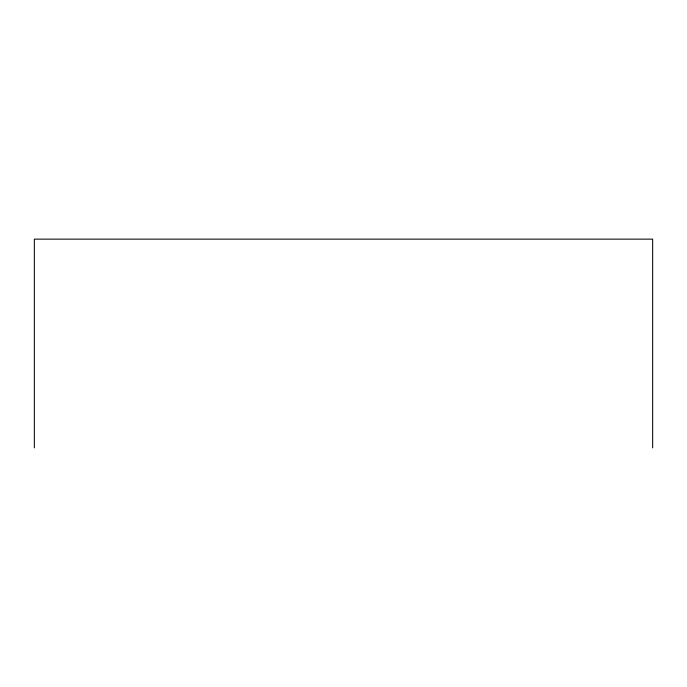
<?xml version="1.0" encoding="UTF-8"?>
<svg xmlns="http://www.w3.org/2000/svg" width="687" height="687" viewBox="0 0 687 687"><rect width="100%" height="100%" fill="white"/><g stroke="black" fill="none" stroke-linecap="round" stroke-linejoin="round"><path stroke-width="1.03" d="M652.65 447.864L652.65 239.136L34.35 239.136L34.35 447.864"/></g></svg>
